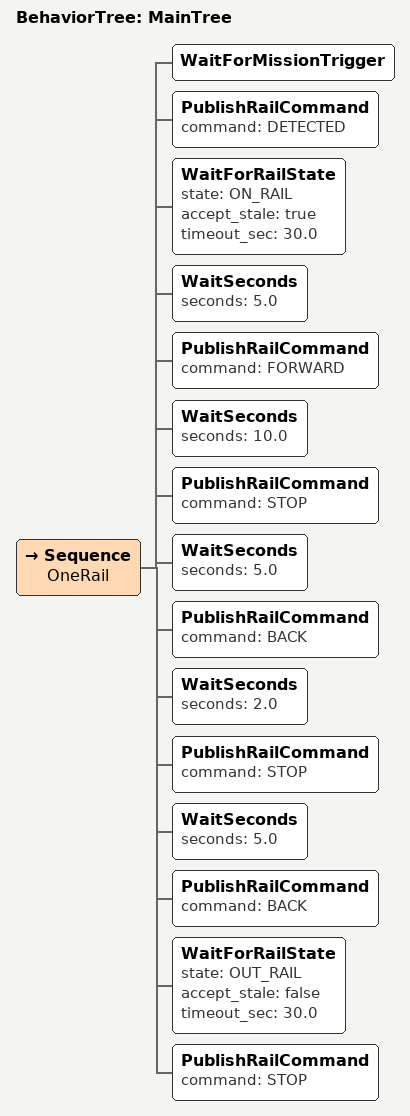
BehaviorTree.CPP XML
<!--
이건 rail 1개만 대상으로 test 레일 바로 앞에서 테스트
navigation이랑은 전혀 상관 없음!!!
-->

<root main_tree_to_execute="MainTree">
  <BehaviorTree ID="MainTree">
    <Sequence name="OneRail">
      <WaitForMissionTrigger/>
      <!-- 1번 레일 x: -0.9062973260879517, y: -2.77840256690979 -->
      <PublishRailCommand command="DETECTED"/>
      <WaitForRailState state="ON_RAIL" accept_stale="true" timeout_sec="30.0"/>
      <WaitSeconds seconds="5.0"/>
      <PublishRailCommand command="FORWARD"/>
      <WaitSeconds seconds="10.0"/>
      <PublishRailCommand command="STOP"/>
      <WaitSeconds seconds="5.0"/>
      <PublishRailCommand command="BACK"/>
      <WaitSeconds seconds="2.0"/>
      <PublishRailCommand command="STOP"/>
      <WaitSeconds seconds="5.0"/>
      <PublishRailCommand command="BACK"/>
      <WaitForRailState state="OUT_RAIL" accept_stale="false" timeout_sec="30.0"/>
      <PublishRailCommand command="STOP"/>
    </Sequence>
  </BehaviorTree>
</root>
